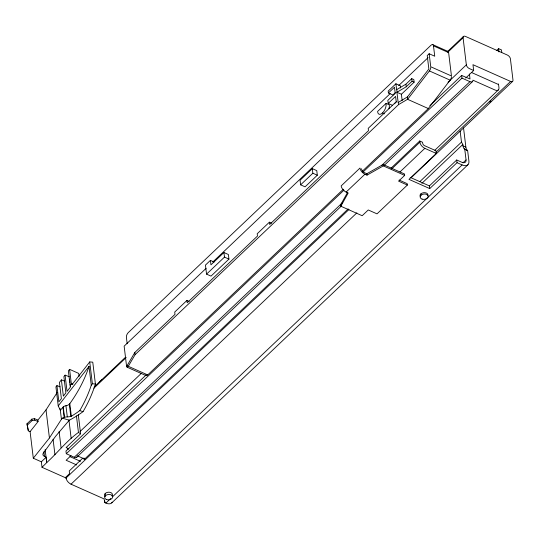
<?xml version="1.0" encoding="UTF-8"?>
<svg xmlns="http://www.w3.org/2000/svg" width="540" height="540" viewBox="0 0 540 540"><rect width="100%" height="100%" fill="white"/><g stroke="black" fill="none" stroke-linecap="round" stroke-linejoin="round"><path stroke-width="0.81" d="M347.618 192.321L340.652 204.809L340.828 206.219L362.185 215.723L368.253 209.966L377.021 213.86L407.363 185.058L407.194 183.647L399.155 180.07M340.828 206.219L348.199 193.003L346.127 192.085A5.63 3.125 46.5 0 1 341.159 185.929L359.971 168.068A5.63 3.125 46.5 0 0 364.939 174.224L367.011 175.142L383.306 165.895L404.669 175.399L398.594 181.157L407.363 185.058M189.155 301.455L186.928 300.463L174.724 312.039L175.001 314.334L134.825 352.471L126.644 366.464L127.123 367.193L145.807 375.502M430.745 67.534A3.618 1.802 -66 0 1 429.394 70.929L407.727 99.191L398.547 104.612L135.095 354.679L128.291 366.289L147.71 374.929L343.352 189.223M66.528 478.204L42.012 467.296L41.344 461.801L33.305 458.224L30.085 431.615L38.05 421.619L37.868 420.134L46.028 409.894L57.132 392.573M33.305 458.224L49.43 437.994L61.418 419.29C63.531 416.077 67.648 417.366 70.814 416.482A5.987 2.106 7.2 0 0 71.334 416.239A276.021 97.025 7.2 0 0 79.745 410.63A229.574 153.016 -6.9 0 0 91.267 385.189L92.374 383.771L89.728 361.928L92.765 362.158L95.405 384.007A233.341 155.534 -6.9 0 1 83.052 411.642A280.395 98.564 7.2 0 1 78.212 415.01A280.915 98.746 7.2 0 1 69.275 420.248L55.755 436.097L43.328 453.121A4.023 2.68 -6.9 0 0 44.462 456.421L46.197 457.191L41.344 461.801M402.158 100.548L401.396 94.25L414.139 82.154L413.829 79.562L411.757 78.644L412.067 81.236L406.229 86.778L396.934 92.266L398.169 102.499L407.45 96.91L428.855 68.992L427.235 55.573L429.158 53.744L434.74 56.221L433.485 45.873A3.618 1.802 -66 0 0 430.974 45.272L128.264 332.613A3.618 1.802 -66 0 0 126.401 337.365L127.17 343.73M362.306 171.234L428.335 108.553L450.117 80.15A3.618 1.802 -66 0 0 451.467 76.754M60.041 386.815L56.916 385.607L55.924 386.876L58.226 405.898L60.345 410.258L63.369 406.823A3.949 2.633 -6.9 0 1 65.948 405.722A4.975 3.314 -6.9 0 0 69.809 403.657A229.574 153.016 -6.9 0 0 88.999 366.431L91.267 385.189M64.517 381.071L61.391 379.87L59.42 382.388L61.391 398.635L58.88 401.848L56.916 385.607M69.255 376.738L65.084 375.131L63.895 376.65L65.867 392.89L63.356 396.11L61.391 379.87M79.09 376.312L78.746 373.424L69.593 369.353L68.371 370.913L70.342 387.153L67.048 391.372L65.084 375.131M72.488 384.035L89.728 361.928M58.226 405.898L88.999 366.431M42.012 467.296L46.724 462.625C57.537 452.797 66.481 441.011 78.449 432.439L76.451 415.888M127.906 366.836L127.123 367.193M30.085 431.615L28.323 430.832L27 423.758L31.853 419.148L34.405 418.595L37.868 420.134M27.182 425.243L32.036 420.64L34.587 420.08L38.05 421.619M400.633 87.966L400.37 85.745L395.901 83.761L388.186 91.091L388.415 92.981L392.877 94.966L395.307 92.664M210.411 260.375L205.457 265.079L206.55 274.131L211.019 276.115L228.947 259.099L228.386 254.516L223.925 252.524L210.951 264.843L210.411 260.375L214.13 262.035M388.415 92.981L394.483 87.224L395.226 93.359L387.828 100.379L388.199 103.424L392.661 105.408M206.091 268.367L124.146 346.154L126.549 366.026A3.618 1.802 -66 0 0 126.644 366.464L127.852 365.31M212.821 261.981L390.163 93.643M398.729 85.516L428.078 57.652M312.302 168.642L300.065 180.252L300.618 184.842L305.087 186.826L317.318 175.21L316.764 170.627L312.302 168.642L312.856 173.225L300.618 184.842M411.757 78.644L405.911 84.186L396.617 89.674L395.901 83.761M388.942 108.729A7.04 3.503 -66 0 0 389.252 104.821L386.066 103.403L377.588 111.449A7.04 3.503 -66 0 0 382.495 112.988L384.413 113.839M206.55 274.131L224.478 257.114L223.925 252.524M388.199 103.424L395.597 96.404L396.238 101.75L368.213 128.358L368.489 130.673L269.676 224.465L269.399 222.176L271.634 223.169M94.163 386.978L125.341 357.379M447.512 51.577L463.408 36.491M99.097 382.435L102.263 379.424M93.866 388.193L126.191 357.507M447.782 52.252L463.07 37.746A3.422 1.897 46.5 0 1 465.473 36.416L507.391 55.067A3.422 1.897 46.5 0 1 510.408 58.806L512.987 80.102A3.422 1.897 46.5 0 1 510.584 81.425L436.003 152.219M269.399 222.176L257.202 233.753L257.479 236.048L187.204 302.758L186.928 300.463M394.369 103.788L396.644 101.635M79.988 431.575L141.122 373.545M448.004 82.249L466.344 64.841L463.07 37.746M78.314 414.808L80.609 433.789L66.103 447.559L68.911 448.808M146.084 374.99L65.961 451.042L66.292 453.721L74.257 457.265A4.226 2.342 46.5 0 0 77.234 456.219M429.854 105.631L461.653 75.445L469.989 78.982L469.476 74.007M66.292 453.721L343.946 190.168M362.907 172.172L461.977 78.124L461.653 75.445M465.716 78.037L473.668 70.49L472.966 64.692L510.584 81.425M346.127 192.085L364.939 174.224M496.787 50.362L498.609 48.634L501.478 49.91L501.775 52.394M70.99 455.652L66.137 460.262L76.694 464.954M74.257 457.265L342.738 202.419M381.881 165.267L469.949 81.668A4.226 2.342 46.5 0 0 472.932 80.183L495.011 90.005A5.63 3.125 46.5 0 0 498.974 87.817L498.501 83.93M76.761 457.225L341.577 205.862M384.386 165.227L472.453 81.635M82.606 458.278L69.255 470.954L69.572 473.614L65.934 477.07L66.049 478.035A5.63 3.125 46.5 0 0 71.017 484.191L104.031 498.879L104.909 502.652L105.887 503.084A9.653 5.36 46.5 0 0 112.232 502.214M348.199 208.886L84.112 459.554L83.916 457.94M390.987 168.264L419.722 140.994L422.59 142.27L422.739 143.465A2.012 1.114 46.5 0 0 424.507 145.665L435.989 150.768L436.313 153.448L409.003 179.375L429.725 188.588L457.036 162.668L456.712 159.989L461.808 162.257A6.035 3.348 46.5 0 0 466.054 159.921L464.764 149.303L464.265 148.838A10.058 5.009 -66 0 1 462.996 145.888L462.827 144.47L461.484 142.101L460.168 131.22M66.049 478.035L348.982 209.48M391.757 168.872L419.87 142.189L419.722 140.994M71.017 484.191L356.859 212.868M399.951 171.963L424.832 148.345L436.313 153.448M434.815 150.262L498.413 89.89M489.746 102.155L490.968 100.994M411.17 177.68L512.649 81.358M419.931 181.541L461.484 142.101M421.889 183.337L462.827 144.47M429.725 188.588L429.401 185.909L456.712 159.989M462.996 162.817L466.054 159.921M105.887 503.084L110.781 498.447M112.61 496.706L462.132 164.936A9.653 5.36 46.5 0 0 468.923 161.197L467.633 150.586L464.265 148.838M111.726 502.895L467.964 164.747M361.483 168.743A3.719 2.066 46.5 0 0 364.763 172.807L366.836 173.732L383.137 164.484L404.494 173.981L404.669 175.399M92.374 383.771L95.405 384.007M79.745 410.63L83.052 411.642M62.458 418.169L69.275 420.248M432.877 44.699L448.018 51.435M433.485 45.873L448.625 52.61L451.454 75.978L430.731 66.758L429.158 53.744M473.668 70.49L469.361 68.573A3.422 1.897 46.5 0 1 466.344 64.841M471.278 72.401L498.427 84.476M461.977 78.124L469.949 81.668M429.394 70.929L450.117 80.15M412.067 81.236L414.139 82.154M396.934 92.266L401.396 94.25M407.572 99.319L428.335 108.553M462.996 145.888L465.871 147.164A10.058 5.009 -66 0 0 467.134 150.113M464.764 149.303L467.633 150.586M457.036 162.668L462.132 164.936M410.211 177.376L429.401 185.909M312.856 173.225L317.318 175.21M224.478 257.114L228.947 259.099M69.593 369.353L71.327 383.805L72.853 384.48M77.24 455.774L84.854 459.162M69.977 456.631L80.534 461.329M78.449 432.439L80.609 433.789M27 423.758L28.323 430.832M498.609 48.634L499.007 51.941M463.543 127.946L465.871 147.164M420.815 193.934L420.977 195.278M405.911 84.186L406.229 86.778M407.45 96.91L407.727 99.191M396.725 89.573L397.042 92.165M398.277 102.397L398.547 104.612M383.137 164.484L383.306 165.895M366.836 173.732L367.011 175.142M134.825 352.471L135.095 354.679M105.233 493.486L105.503 495.72M104.666 500.641L104.909 502.652M69.552 379.168L69.944 382.421M70.139 384.041L70.436 386.478M69.809 403.657L71.334 416.239M69.329 404.204L70.814 416.482M68.924 419.918L71.152 438.318M65.948 405.722L67.297 416.887M63.261 406.924L64.503 417.204M62.944 407.268L64.166 417.359M60.122 408.55L61.445 419.337M59.11 431.48L61.094 447.869M53.075 439.236L54.959 454.808M46.028 409.894L49.43 437.994M46.291 457.981L46.676 461.12M45.144 449.584L46.724 462.625M43.895 451.737L44.462 456.421M34.405 418.595L34.587 420.08M31.853 419.148L32.036 420.64M147.71 374.929A3.618 1.802 -66 0 1 145.409 375.05M386.066 103.403A7.04 3.503 -66 0 1 382.495 112.988M446.81 51.496A3.618 1.802 -66 0 1 448.625 52.61M105.125 496.658A4.023 2.68 -6.9 0 1 105.651 493.142A4.023 2.68 -6.9 0 1 110.849 492.601A4.023 2.68 -6.9 0 1 111.949 495.943M420.39 196.763A4.023 2.68 -6.9 0 1 423.468 192.719A4.023 2.68 -6.9 0 1 427.943 195.568M424.832 148.345A5.63 3.125 46.5 0 1 419.87 142.189M68.33 449.24A3.422 1.897 46.5 0 1 67.48 448.74M72.488 384.028A2.025 0.83 -73.1 0 1 71.327 383.805M422.084 199.132A4.023 2.68 -6.9 0 0 428.173 196.486A4.023 2.68 -6.9 0 0 422.24 194.461A4.023 2.68 -6.9 0 0 422.084 199.132M106.61 499.581A4.023 2.68 -6.9 0 0 112.698 496.928A4.023 2.68 -6.9 0 0 106.765 494.903A4.023 2.68 -6.9 0 0 106.61 499.581"/></g></svg>
